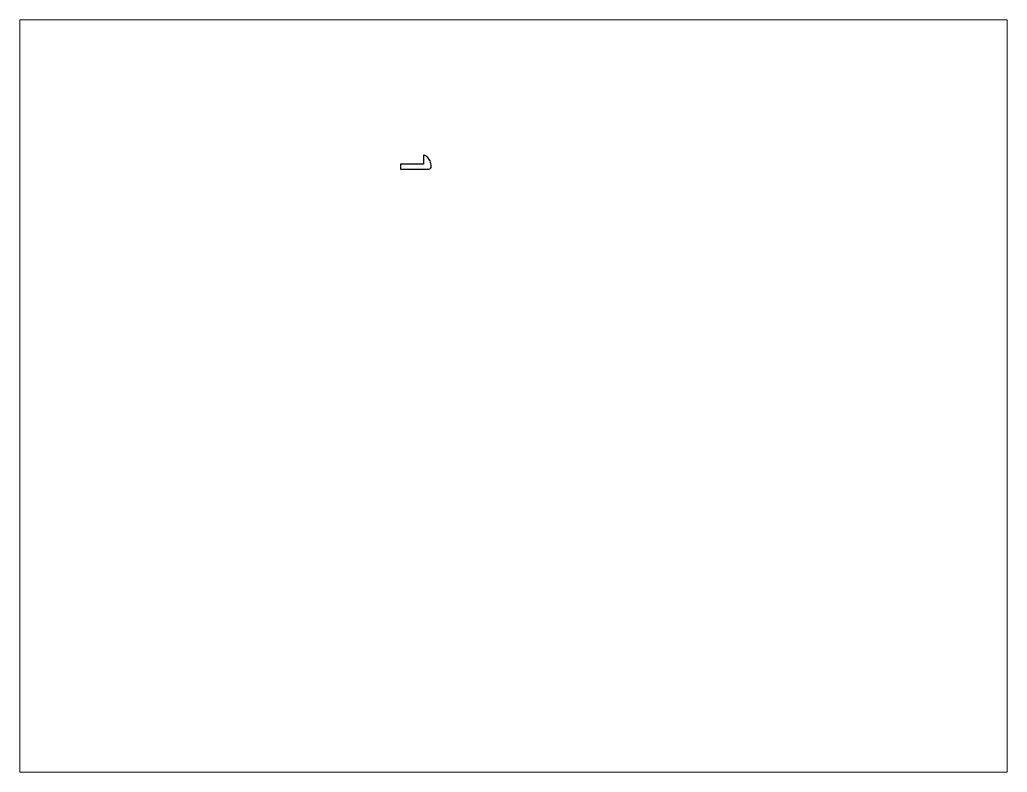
# Paper-space layout 'Layout1' of a CAD drawing. Extents: x 27 to 240, y 20 to 183.
# The model-space entities are those that its viewports show. They can reach past a viewport. Long polylines and large blocks are cut down to what shows.
import ezdxf

# ---------------------------------------------------------------- set-up
doc = ezdxf.new("R2010")
doc.units = 0
doc.header["$LTSCALE"] = 15
doc.layers.get('0').update_dxf_attribs({"linetype": 'CONTINUOUS'})
doc.layers.add('2', color=7, linetype='CONTINUOUS')

msp = doc.modelspace()

# ---------------------------------------------------------------- linework, layer by layer
at = {"layer": '2', "color": 0, "linetype": 'CONTINUOUS'}
msp.add_lwpolyline([(146.4, 218.9), (157.4, 218.9, 0.413677), (158.4, 219.9, 0.22071), (156.57, 223.87, 0.177767), (155.4, 224.3), (155.4, 220.9), (146.4, 220.9)], format="xyb", close=True, dxfattribs=at)

psp = doc.layouts.get("Layout1")

# ---------------------------------------------------------------- viewports
at = {"layer": '0', "color": 0, "linetype": 'BYBLOCK', "ltscale": 0.05}
psp.add_viewport(center=(133.35, 101.6), size=(213.36, 162.56), view_center_point=(190.51, 130.3), view_height=293.8955, dxfattribs=at)

doc.saveas('drawing.dxf')
